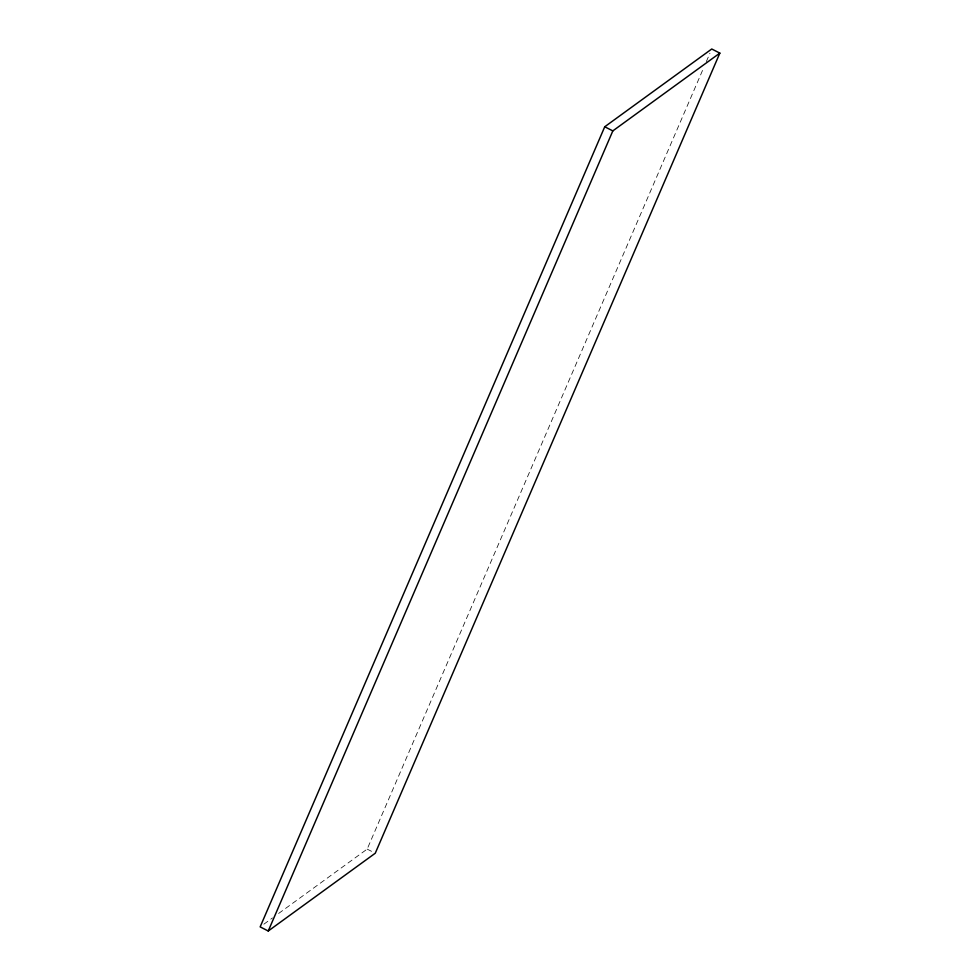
<?xml version="1.0" encoding="UTF-8"?>
<svg xmlns="http://www.w3.org/2000/svg" width="980" height="980" viewBox="0 0 980 980"><rect width="100%" height="100%" fill="white"/><g stroke="black" fill="none" stroke-linecap="round" stroke-linejoin="round"><path stroke-width="0.73" stroke-dasharray="4.9 3.68" d="M278.614 913.47L367.169 849.109L703.885 67.277M706.311 61.654L709.937 53.214M263.853 924.201L272.464 917.942M367.169 849.109L372.572 851.853"/><path stroke-width="1.47" d="M604.734 126.775L260.153 926.884L268.25 931L375.267 853.225L719.847 53.116L711.75 49L604.734 126.775L612.831 130.891L719.847 53.116M268.25 931L612.831 130.891"/></g></svg>
